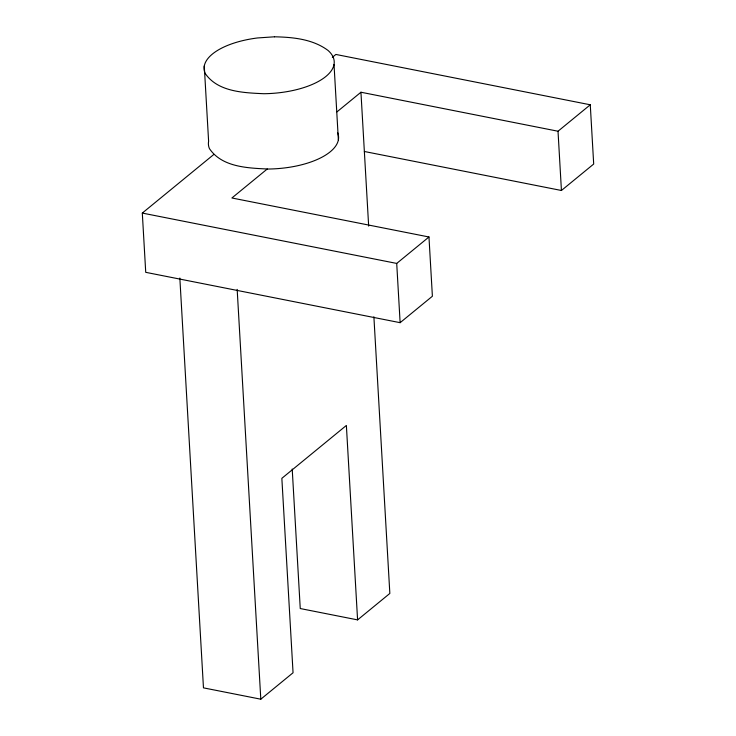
<?xml version="1.0" encoding="UTF-8"?>
<svg xmlns="http://www.w3.org/2000/svg" width="736" height="736" viewBox="0 0 736 736"><rect width="100%" height="100%" fill="white"/><g stroke="black" fill="none" stroke-linecap="round" stroke-linejoin="round"><path stroke-width="1.1" d="M267.278 168.986L231.895 197.984L428.968 236.983L432.391 296.24L400.126 322.681L145.728 272.329L142.306 213.072L213.872 154.422M332.341 57.344L335.874 54.446L590.272 104.788L593.694 164.045L561.43 190.486L364.357 151.487M336.95 111.89L360.944 92.23L558.017 131.229L590.272 104.788M142.306 213.072L396.713 263.424L428.968 236.983M179.842 278.033L203.467 687.856L260.802 699.2L293.057 672.759L281.851 478.326L346.371 425.445L357.586 619.887L300.251 608.543L292.21 469.007M357.586 619.887L389.841 593.446L373.888 316.793M558.017 131.229L561.43 190.486M396.713 263.424L400.126 322.681M360.944 92.23L368.662 226.099M334.024 64.538L338.367 139.84M237.167 289.377L260.802 699.2M204.268 65.982L208.61 141.294A65.182 28.272 -3.3 0 0 209.447 148.635C222.051 167.256 247.82 168.075 268.171 169.032A65.182 28.272 -3.3 0 0 337.539 132.498M274.464 36.8L257.49 37.959A65.182 28.272 -3.3 0 0 205.105 73.324C217.709 91.945 243.478 92.764 263.828 93.72A65.182 28.272 -3.3 0 0 327.989 50.407C312.708 39.036 292.91 37.186 274.464 36.8"/></g></svg>
